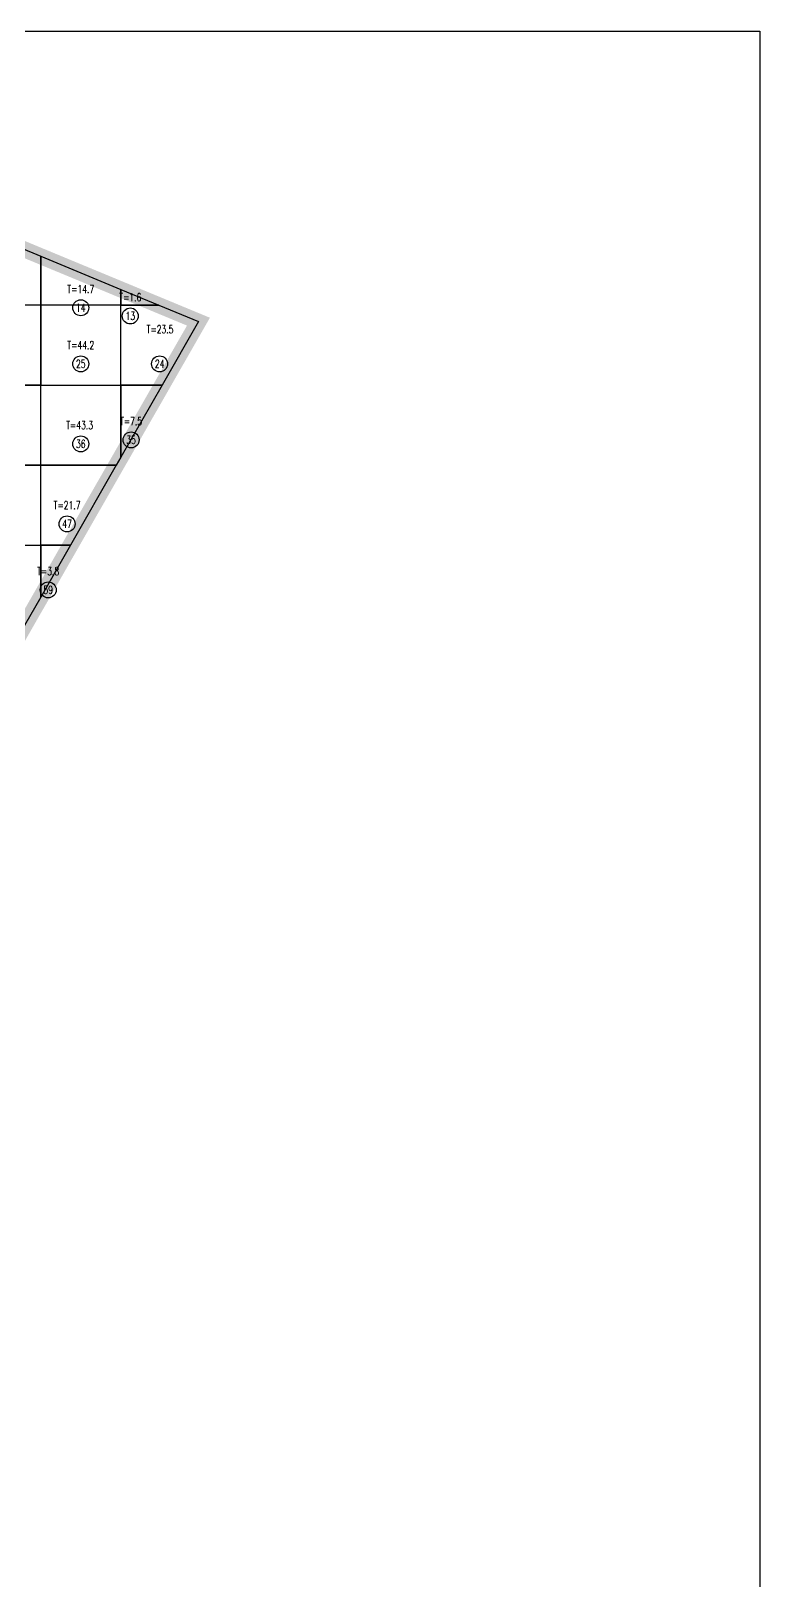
# Model space of a CAD drawing. Extents: x 4283 to 40403, y 1134 to 1764.
# Drawn here: x 27565.9 to 27596.3, y 1607.8 to 1672.4 of the extents above; entities that cross this region are included whole.
import ezdxf
from ezdxf.enums import TextEntityAlignment as Align

# ---------------------------------------------------------------- set-up
doc = ezdxf.new("R2010")
doc.units = 0
for name, color, linetype in [('tdz_1-3方格网', 2, 'Continuous'), ('tdz_1-3方格网计算', 7, 'Continuous'), ('tdz_土方计算图', 7, 'Continuous'), ('tdz_格田', 6, 'Continuous')]:
    doc.layers.add(name, color=color, linetype=linetype)
doc.styles.add('GLandNum', font='txt_____.ttf', dxfattribs={"width": 0.7, "height": 0.5})

msp = doc.modelspace()

# ---------------------------------------------------------------- linework, layer by layer
at = {"layer": 'tdz_1-3方格网', "linetype": 'Continuous'}
for points in [[(27566.34, 1662.976, 2272.047), (27566.34, 1660.939, 2271.723), (27563.007, 1660.939, 2271.991), (27563.007, 1664.273, 2272.404), (27563.214, 1664.273, 2272.387)], [(27569.673, 1661.594, 2271.685), (27569.673, 1660.939, 2271.582), (27566.34, 1660.939, 2271.723), (27566.34, 1662.976, 2272.047)], [(27571.252, 1660.939, 2271.513), (27569.673, 1660.939, 2271.582), (27569.673, 1661.594, 2271.685)], [(27563.007, 1660.939, 2271.991), (27563.007, 1657.606, 2272.026), (27566.34, 1657.606, 2271.651), (27566.34, 1660.939, 2271.723)], [(27566.34, 1660.939, 2271.723), (27566.34, 1657.606, 2271.651), (27569.673, 1657.606, 2271.604), (27569.673, 1660.939, 2271.582)], [(27569.673, 1660.939, 2271.582), (27571.252, 1660.939, 2271.513), (27572.907, 1660.253, 2271.333), (27571.392, 1657.606, 2271.531), (27569.673, 1657.606, 2271.604)], [(27563.007, 1657.606, 2272.026), (27563.007, 1654.273, 2272.233), (27566.34, 1654.273, 2271.913), (27566.34, 1657.606, 2271.651)], [(27569.484, 1654.273, 2271.78), (27566.34, 1654.273, 2271.913), (27566.34, 1657.606, 2271.651), (27569.673, 1657.606, 2271.604), (27569.673, 1654.603, 2271.755)], [(27569.673, 1657.606, 2271.604), (27571.392, 1657.606, 2271.531), (27569.673, 1654.603, 2271.755)], [(27563.007, 1654.273, 2272.233), (27563.007, 1650.939, 2272.36), (27566.34, 1650.939, 2272.077), (27566.34, 1654.273, 2271.913)], [(27566.34, 1654.273, 2271.913), (27569.484, 1654.273, 2271.78), (27567.576, 1650.939, 2272.029), (27566.34, 1650.939, 2272.077)], [(27565.669, 1647.606, 2272.278), (27563.007, 1647.606, 2272.557), (27563.007, 1650.939, 2272.36), (27566.34, 1650.939, 2272.077), (27566.34, 1648.779, 2272.191)], [(27566.34, 1650.939, 2272.077), (27567.576, 1650.939, 2272.029), (27566.34, 1648.779, 2272.191)]]:
    msp.add_polyline3d(points, close=True, dxfattribs=at)
at = {"layer": 'tdz_1-3方格网计算', "color": 7}
for centre in [(27568.007, 1660.834), (27570.068, 1660.489), (27568.007, 1658.495), (27571.29, 1658.495), (27568.007, 1655.161), (27570.103, 1655.327), (27567.435, 1651.828), (27566.649, 1649.081)]:
    msp.add_circle(centre, 0.333, dxfattribs=at)
at = {"layer": 'tdz_土方计算图', "linetype": 'Continuous'}
for points in [[(27466.29, 1672.357), (27596.29, 1672.357)], [(27596.29, 1672.357), (27596.29, 1512.357)]]:
    msp.add_lwpolyline(points, dxfattribs=at)
at = {"layer": 'tdz_格田', "linetype": 'Continuous', "const_width": 0.667}
msp.add_lwpolyline([(27523.696, 1574.273), (27489.673, 1592.548), (27546.185, 1670.442), (27548.386, 1670.423), (27572.907, 1660.253), (27523.696, 1574.273)], close=True, dxfattribs=at)

# ---------------------------------------------------------------- texts
at = {"layer": 'tdz_1-3方格网计算', "color": 2, "style": 'GLandNum', "width": 0.7}
for s, p in [('T=14.7', (27568.007, 1661.612)), ('T=1.6', (27570.068, 1661.267)), ('T=23.5', (27571.306, 1659.934)), ('T=44.2', (27568.007, 1659.273)), ('T=43.3', (27567.959, 1655.939)), ('T=7.5', (27570.103, 1656.104)), ('T=21.7', (27567.435, 1652.606)), ('T=3.8', (27566.649, 1649.859))]:
    msp.add_text(s, height=0.3333, dxfattribs=at).set_placement(p, align=Align.MIDDLE_CENTER)
at = {"layer": 'tdz_1-3方格网计算', "color": 7, "style": 'GLandNum', "width": 0.7}
for s, p in [('14', (27568.007, 1660.834)), ('13', (27570.068, 1660.489)), ('25', (27568.007, 1658.495)), ('24', (27571.29, 1658.495)), ('36', (27568.007, 1655.161)), ('35', (27570.103, 1655.327)), ('47', (27567.435, 1651.828)), ('59', (27566.649, 1649.081))]:
    msp.add_text(s, height=0.3333, dxfattribs=at).set_placement(p, align=Align.MIDDLE_CENTER)

doc.saveas('drawing.dxf')
